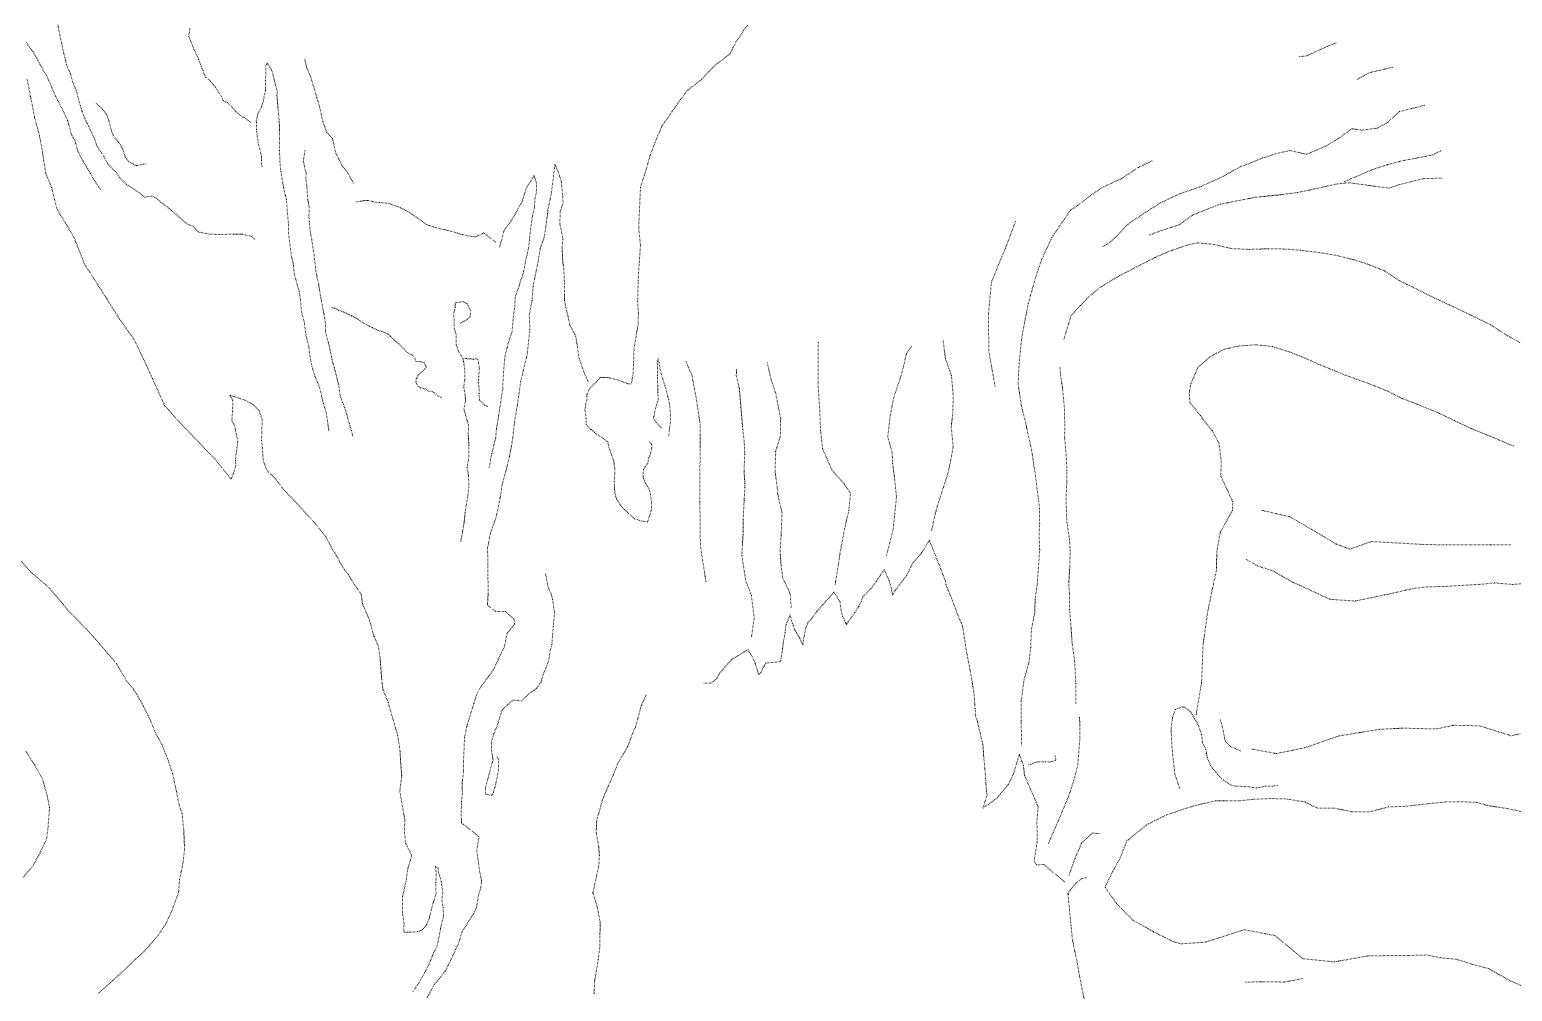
# Model space of a CAD drawing. Extents: x 682410 to 689460, y 7661803 to 7669124.
# Drawn here: x 686009.6 to 686397.4, y 7666914.1 to 7667165.8 of the extents above; entities that cross this region are included whole.
import ezdxf

# ---------------------------------------------------------------- set-up
doc = ezdxf.new("R2010")
doc.units = 0
doc.header["$MEASUREMENT"] = 0
doc.linetypes.add('DOT', pattern=[0.25, 0, -0.25])
doc.layers.add('02 TOE_Line', color=1, linetype='DOT', lineweight=20)

msp = doc.modelspace()

# ---------------------------------------------------------------- linework, layer by layer
at = {"layer": '02 TOE_Line'}
for points in [[(686017, 7667166.99, 4025.74), (686017.3, 7667165.27, 4025.88), (686017.99, 7667162.03, 4026.04), (686018.42, 7667159.91, 4026.18), (686018.85, 7667158.43, 4026.13), (686019.28, 7667156.39, 4026.2), (686020.24, 7667154.33, 4026.24), (686020.88, 7667151.96, 4026.35), (686021.81, 7667149.74, 4026.44), (686022.86, 7667145.82, 4026.05), (686023.36, 7667144.32, 4025.72), (686023.88, 7667142.84, 4025.63), (686025.04, 7667140.4, 4025.48), (686026.62, 7667137.12, 4025.37), (686027.14, 7667135.39, 4025.22), (686029.01, 7667132.58, 4025.26), (686030.06, 7667130.61, 4025.06), (686032.03, 7667128.64, 4025.03), (686033.24, 7667126.92, 4025.02), (686034.95, 7667125.26, 4025.08), (686036.82, 7667124.09, 4024.97), (686039.71, 7667121.98, 4024.32), (686041.5, 7667122.21, 4024.2), (686042.79, 7667121.66, 4024.13), (686043.88, 7667120.67, 4024.05), (686046.73, 7667118.45, 4024.11), (686048.38, 7667117.05, 4024.1), (686050.71, 7667114.97, 4024.04), (686052.37, 7667114.32, 4024.12), (686053.76, 7667112.82, 4024.53), (686056.46, 7667112.29, 4025.02), (686059.3, 7667112.17, 4025.56), (686062.94, 7667112.27, 4025.66), (686065.27, 7667112.25, 4025.1), (686067.62, 7667111.69, 4025.3), (686068.61, 7667110.89, 4025.49)], [(686067.46, 7667141.52, 4010.28), (686064.55, 7667143.5, 4010.48), (686063.33, 7667144.51, 4010.8), (686061.35, 7667146.69, 4011), (686060.21, 7667147.21, 4010.56), (686059.81, 7667148.17, 4010.75), (686058.29, 7667150.53, 4010.78), (686056.88, 7667152.29, 4010.95), (686055.59, 7667153.33, 4010.65), (686054.56, 7667155.92, 4010.99), (686053.77, 7667158.02, 4010.51), (686052.55, 7667160.66, 4010.34), (686051.22, 7667163.98, 4010.34), (686051.51, 7667166.31, 4010.53)], [(686197.33, 7667166.86, 4010.69), (686196.28, 7667165.54, 4010.5), (686195.8, 7667164.67, 4010.56), (686194.36, 7667162.63, 4010.53), (686192.71, 7667159.39, 4010.8), (686189.3, 7667156.8, 4011.15), (686187.12, 7667154.7, 4011.16), (686185.38, 7667152.78, 4010.73), (686181.53, 7667149.81, 4011.7), (686179.8, 7667147.47, 4010.94), (686174.97, 7667140.54, 4010.66), (686173.1, 7667136.17, 4010.81), (686171.85, 7667132.82, 4010.96), (686170.84, 7667129.27, 4010.85), (686169.34, 7667124.51, 4011.09), (686168.87, 7667113.77, 4011.37), (686169.35, 7667109.42, 4011.22), (686168.99, 7667104.45, 4010.87), (686168.73, 7667100.05, 4010.77), (686168.6, 7667094.68, 4010.87), (686168.8, 7667091.57, 4010.87), (686168.72, 7667088.57, 4011.09), (686168.25, 7667085.89, 4010.87), (686167.69, 7667082.52, 4011.2), (686167.53, 7667078.61, 4011.26), (686167.37, 7667075.19, 4011.2), (686166.9, 7667073.07, 4011.48), (686165.99, 7667073.14, 4011.42), (686163.65, 7667074.02, 4011.16), (686161.12, 7667074.71, 4010.88), (686158.84, 7667074.73, 4011.21), (686157.72, 7667073.55, 4011.04), (686156.11, 7667071.97, 4010.98), (686155.28, 7667070.18, 4011.07), (686155.27, 7667068.71, 4011.33), (686155.01, 7667067.73, 4011.36), (686154.83, 7667066.23, 4011.3), (686155.14, 7667064.04, 4012.71), (686155.13, 7667062.57, 4011.56), (686156.42, 7667061.11, 4011.63), (686157.32, 7667060.41, 4011.3), (686158.45, 7667059.56, 4011.01), (686160.76, 7667057.98, 4010.77), (686161.15, 7667056.33, 4010.68), (686162.33, 7667053, 4010.65), (686162.66, 7667050.7, 4010.76), (686162.64, 7667049.71, 4010.76), (686162.5, 7667047.58, 4010.89), (686162.52, 7667046.2, 4011.03), (686162.65, 7667044.51, 4011.09), (686163.08, 7667042.9, 4011.12), (686164.14, 7667041.34, 4011.08), (686165.16, 7667040.22, 4011.06), (686166.43, 7667039.04, 4011.07), (686167.79, 7667037.81, 4011.25), (686169.66, 7667037.2, 4011.71), (686171.2, 7667037.01, 4011.91), (686171.83, 7667038.92, 4011.32), (686172.18, 7667039.96, 4011.24), (686172.23, 7667042.3, 4011.11), (686171.86, 7667044.51, 4011.19), (686171.61, 7667045.53, 4011.17), (686170.59, 7667047.3, 4011.35), (686170.06, 7667048.46, 4011.24), (686170.02, 7667049.55, 4011.22), (686170.14, 7667050.69, 4010.85), (686170.57, 7667051.43, 4010.6), (686171.28, 7667052.33, 4010.54), (686171.48, 7667053.74, 4010.99), (686171.96, 7667054.79, 4010.59), (686172.31, 7667056.41, 4010.73), (686172.23, 7667057.34, 4010.83), (686171.37, 7667058.38, 4011.31)], [(686008.74, 7667162.37, 4025.69), (686010.46, 7667160.02, 4025.88), (686011.79, 7667157.69, 4025.79), (686013.07, 7667155.23, 4025.88), (686014.14, 7667153.5, 4025.78), (686015.41, 7667150.58, 4025.77), (686016.43, 7667148.26, 4025.84), (686017.73, 7667145.75, 4025.67), (686018.27, 7667144.73, 4025.68), (686019.51, 7667142.01, 4025.55), (686020.56, 7667138.27, 4025.42), (686021.49, 7667136.71, 4025.25), (686022.08, 7667134.22, 4025.44), (686023.34, 7667131.74, 4025.26), (686024.5, 7667129.85, 4025.03), (686025.48, 7667128.11, 4025.01), (686026.9, 7667125.71, 4024.85), (686028.13, 7667123.97, 4024.78)], [(686351.26, 7667162.36, 3951.45), (686348.83, 7667161.36, 3951.21), (686343.55, 7667158.91, 3950.98), (686341.55, 7667158.69, 3950.94)], [(686087.85, 7667060.76, 4023.32), (686087.17, 7667065.52, 4022.94), (686086.39, 7667068.02, 4022.86), (686085.34, 7667072.45, 4022.76), (686084.2, 7667075.13, 4022.62), (686083.38, 7667077.75, 4022.48), (686082.74, 7667081.18, 4022.01), (686082.64, 7667082.79, 4021.86), (686081.8, 7667086.11, 4021.41), (686081.46, 7667088.95, 4021.25), (686080.67, 7667092, 4020.73), (686080.4, 7667095.08, 4020.32), (686080.09, 7667097.36, 4019.99), (686079.46, 7667099.33, 4019.77), (686078.81, 7667101.93, 4019.58), (686078.49, 7667104.75, 4019.12), (686078.12, 7667106.1, 4018.9), (686077.32, 7667112.35, 4017.96), (686077.26, 7667115.24, 4017.51), (686076.96, 7667118.36, 4016.96), (686076.74, 7667121.31, 4016.49), (686076.07, 7667124.08, 4016.05), (686075.27, 7667128.75, 4015.34), (686075.05, 7667131.25, 4014.95), (686074.94, 7667134.15, 4014.34), (686074.9, 7667137.22, 4013.69), (686074.98, 7667139.24, 4013.24), (686074.87, 7667141.83, 4012.76), (686074.68, 7667143.79, 4012.31), (686074.53, 7667145.35, 4012.02), (686074.26, 7667148.62, 4011.48), (686074.36, 7667149.72, 4011.27), (686073.76, 7667151.74, 4010.93), (686073.24, 7667154.05, 4010.47), (686072.69, 7667155.62, 4010.43), (686071.71, 7667156.97, 4010.18), (686071.39, 7667156.37, 4010.24), (686071.3, 7667152.44, 4010.11), (686071.24, 7667149.85, 4010.15), (686070.71, 7667147.16, 4010.24), (686070.31, 7667145.7, 4010.22), (686069.34, 7667143.87, 4010.3), (686069.06, 7667142.87, 4010.21), (686068.87, 7667141.87, 4010.35), (686068.9, 7667140.8, 4010.53), (686068.9, 7667139.53, 4010.91), (686069.36, 7667136.15, 4011.93), (686069.68, 7667134.77, 4012.35), (686070.03, 7667133.43, 4012.99), (686070.22, 7667132.63, 4013.32), (686070.19, 7667131.57, 4013.79), (686070.17, 7667130.68, 4014.35), (686070.47, 7667129.86, 4014.75)], [(686094.23, 7667125.61, 4010.32), (686092.61, 7667128.67, 4010.55), (686091.28, 7667130.2, 4010.07), (686089.67, 7667133.48, 4010.13), (686088.78, 7667137.32, 4010.48), (686087.28, 7667138.98, 4010.18), (686086.26, 7667141.76, 4010.23), (686085.6, 7667144.85, 4010.29), (686084.68, 7667148.05, 4010), (686083.99, 7667150.45, 4010.01), (686082.99, 7667153.68, 4010.16), (686082.11, 7667155.65, 4010.3), (686081.51, 7667158.18, 4010.2)], [(686366.02, 7667155.92, 3940.59), (686359.94, 7667154.49, 3940.67), (686356.53, 7667152.64, 3941.11)], [(686109.84, 7666914.13, 4019.37), (686111.45, 7666916.49, 4019.74), (686112.89, 7666919.02, 4020.15), (686114.18, 7666921.52, 4020.45), (686115.23, 7666924.25, 4020.8), (686116.07, 7666925.82, 4020.98), (686116.68, 7666928.48, 4021.21), (686117.2, 7666931.3, 4021.56), (686117.87, 7666933.87, 4021.88), (686117.69, 7666936.2, 4022.19), (686117.39, 7666938.24, 4022.19), (686117.63, 7666940, 4022.22), (686117.24, 7666942.9, 4022.39), (686116.46, 7666945.53, 4022.4), (686116.39, 7666946.37, 4022.25), (686115.72, 7666946.92, 4022.33), (686115.94, 7666944.85, 4022.28), (686115.82, 7666942.57, 4022.25), (686115.88, 7666939.62, 4022.38), (686115.19, 7666937.45, 4022.21), (686114.66, 7666935.66, 4022.34), (686114.13, 7666933.28, 4022.21), (686113.33, 7666931.44, 4022.21), (686112.21, 7666930.2, 4022.19), (686111.03, 7666929.74, 4022.17), (686109.16, 7666929.62, 4022.12), (686107.44, 7666929.61, 4022.13), (686107.5, 7666931.84, 4022.08), (686107.14, 7666934.35, 4022.49), (686107.09, 7666938.93, 4022.37), (686108.05, 7666942.98, 4022.37), (686108.5, 7666946.33, 4022.28), (686109.54, 7666949.65, 4023.96), (686107.91, 7666952.95, 4022.67), (686107.6, 7666956.02, 4022.65), (686107.72, 7666958.99, 4022.63), (686106.4, 7666966.5, 4023.1), (686106.91, 7666970.57, 4023.51), (686106.66, 7666973.36, 4022.8), (686106.44, 7666977.17, 4022.97), (686105.83, 7666981.18, 4023.24), (686104.84, 7666984.55, 4022.91), (686103.33, 7666989.82, 4023.14), (686101.97, 7666993.25, 4023.21), (686101.66, 7666995.78, 4022.99), (686101.25, 7667001.41, 4023.26), (686100.76, 7667004.56, 4022.95), (686099.67, 7667006.96, 4023), (686098.46, 7667011.3, 4023.07), (686096.63, 7667015.58, 4023.16), (686096.3, 7667018.03, 4023.35), (686094.13, 7667021.23, 4023.44), (686092.94, 7667023.13, 4023.42), (686091.29, 7667025.42, 4023.53), (686089.93, 7667028, 4024.27), (686088.67, 7667030.02, 4023.89), (686087.04, 7667033.09, 4023.65), (686084.38, 7667036.45, 4023.7), (686081.78, 7667039.29, 4023.77), (686078.95, 7667042.42, 4023.97), (686075.93, 7667045.53, 4023.9), (686073.86, 7667048.31, 4023.73), (686073.35, 7667048.78, 4023.86), (686071.59, 7667050.55, 4023.95), (686070.71, 7667052.88, 4023.9), (686070.57, 7667054.69, 4023.91), (686070.4, 7667057.17, 4023.76), (686070.24, 7667058.26, 4023.88), (686070.31, 7667060.25, 4023.81), (686070.38, 7667062.35, 4023.73), (686070.36, 7667064.02, 4023.47), (686069.58, 7667066.06, 4023), (686067.99, 7667067.71, 4022.66), (686065.86, 7667068.85, 4022.34), (686061.97, 7667070.11, 4022.19), (686062.75, 7667068.72, 4022.52), (686062.65, 7667065.84, 4021.99), (686062.47, 7667063.43, 4022.21), (686063.18, 7667062.23, 4022.76), (686063.71, 7667059.46, 4022.87), (686064.03, 7667058.77, 4023.29), (686063.94, 7667057.13, 4023.1), (686063.65, 7667055.31, 4023.3), (686063.38, 7667052.95, 4023.76), (686063.55, 7667051.87, 4024.14), (686062.92, 7667049.67, 4024.06), (686062.24, 7667048.17, 4024.73), (686058.09, 7667053.4, 4023.59), (686055.9, 7667055.62, 4023.72), (686047.49, 7667064.47, 4023.24), (686044.89, 7667067.43, 4023.11), (686040.19, 7667077.85, 4022.32), (686037.03, 7667084.52, 4022.84), (686033, 7667090.22, 4024.14), (686029.77, 7667095.36, 4023.22), (686023.89, 7667104.51, 4024.06), (686021.19, 7667111.44, 4024.39), (686016.69, 7667118.9, 4025.24), (686015.33, 7667124.48, 4026.14), (686013.84, 7667128.08, 4026.29), (686013.21, 7667131.93, 4027.03), (686012.75, 7667135.01, 4026.69), (686012.07, 7667138.45, 4026.99), (686010.9, 7667142.73, 4027.03), (686008.89, 7667153.07, 4027.22)], [(686027, 7667146.46, 4026.85), (686028.68, 7667144.97, 4026.49), (686029.88, 7667143.33, 4026.76), (686030.26, 7667142.05, 4026.73), (686031.05, 7667139, 4025.9), (686031.67, 7667137.76, 4025.31), (686032.89, 7667136.28, 4025.16), (686033.7, 7667135.04, 4025.79), (686034.03, 7667134.21, 4026.05), (686034.62, 7667132.42, 4025.97), (686035.53, 7667131.2, 4025.84), (686037.49, 7667130.17, 4025.93), (686039.34, 7667130.57, 4025.77), (686040.09, 7667130.66, 4025.7)], [(686374.37, 7667145.99, 3932.86), (686372.74, 7667145.52, 3932.83), (686367.85, 7667144.36, 3932.85), (686364.54, 7667141.33, 3932.53), (686361.99, 7667140.01, 3932.6), (686358.03, 7667139.47, 3932.26), (686355.35, 7667139.86, 3932.27), (686352.01, 7667137.36, 3932.02), (686349.03, 7667135.56, 3931.94), (686345.92, 7667134.12, 3931.95), (686343.45, 7667133.16, 3932.2), (686339.3, 7667134.14, 3932.28), (686335.84, 7667133.4, 3932.21), (686332.14, 7667132.2, 3932.68), (686328.6, 7667130.81, 3933.04), (686326.06, 7667129.82, 3933.34), (686321.17, 7667127.1, 3933.47), (686315.55, 7667124.57, 3933.93), (686310.5, 7667122.89, 3933.87), (686305.46, 7667120.52, 3933.67), (686301.29, 7667117.9, 3933.17), (686296.69, 7667114.79, 3932.89), (686294.35, 7667112.21, 3932.8), (686291.88, 7667109.93, 3932.86), (686290.21, 7667109.01, 3932.78)], [(686081.61, 7667134.12, 4014.31), (686081.15, 7667131.33, 4014.65), (686081.93, 7667128.26, 4015.41), (686081.83, 7667126.72, 4015.68), (686082.08, 7667124.95, 4016.02), (686082.17, 7667123.53, 4016.3), (686082.37, 7667121.2, 4016.76), (686082.71, 7667119.25, 4017.01), (686082.63, 7667117.06, 4017.25), (686082.71, 7667115.49, 4017.47), (686082.86, 7667113.69, 4017.87), (686083.09, 7667112.31, 4017.98), (686083.37, 7667110.83, 4018.29), (686084.07, 7667106.01, 4019.28), (686084.51, 7667102.18, 4019.76), (686085.21, 7667098.96, 4020.38), (686085.73, 7667095.64, 4020.85), (686086.34, 7667092.59, 4021.17), (686086.97, 7667088.78, 4021.46), (686086.95, 7667086.75, 4021.47), (686087.73, 7667083.87, 4021.96), (686088.23, 7667081.73, 4022.24), (686088.64, 7667079.48, 4022.49), (686089.26, 7667077.31, 4022.53), (686090.43, 7667072.83, 4022.86), (686090.78, 7667069.97, 4022.83), (686092.02, 7667066.81, 4023.05), (686092.71, 7667064.42, 4023.32), (686093.21, 7667062.66, 4023.41), (686093.75, 7667060.91, 4023.5), (686094.12, 7667059.26, 4023.56)], [(686378.69, 7667134.12, 3921.15), (686378.54, 7667134, 3921.16), (686376.38, 7667132.97, 3921.14), (686368.91, 7667131.53, 3921.19), (686364.67, 7667130.43, 3921.22), (686360.88, 7667129.21, 3921.24), (686353.17, 7667125.89, 3921.3)], [(686155.69, 7667073.61, 4010.97), (686154.75, 7667075.67, 4010.87), (686153.91, 7667077.99, 4010.89), (686153.22, 7667080.09, 4011.07), (686152.78, 7667083.26, 4011.02), (686152.41, 7667085.6, 4010.75), (686150.83, 7667088.52, 4010.74), (686150.38, 7667090.95, 4010.65), (686149.81, 7667093.07, 4010.6), (686149.49, 7667095.03, 4010.57), (686149.46, 7667099.46, 4010.5), (686149.29, 7667103.24, 4010.51), (686149.03, 7667104.88, 4010.54), (686148.84, 7667108.65, 4010.55), (686149.07, 7667110.98, 4010.51), (686148.25, 7667115.03, 4010.79), (686148.38, 7667118.38, 4010.92), (686149.11, 7667120.34, 4010.58), (686149, 7667122.21, 4010.5), (686148.65, 7667125.96, 4010.48), (686147.82, 7667128.58, 4010.4), (686146.99, 7667130.46, 4010.36), (686146.03, 7667123.1, 4010.96), (686145.13, 7667118.41, 4011.75), (686144.56, 7667113.99, 4012.32), (686144.14, 7667111.4, 4012.89), (686143.14, 7667108.56, 4013.42), (686142.64, 7667105.55, 4013.74), (686141.83, 7667101.4, 4014.48), (686141.24, 7667098.55, 4015.09), (686141, 7667094.95, 4015.74), (686140.26, 7667091.24, 4016.44), (686140.42, 7667087.21, 4017.18), (686140.07, 7667084.09, 4017.52), (686139.69, 7667080.72, 4017.93), (686138.01, 7667073.72, 4018.87), (686137.2, 7667067.83, 4019.76), (686136.36, 7667062.91, 4020.6), (686135.92, 7667058.82, 4021.42), (686135.3, 7667055.16, 4021.73), (686134.46, 7667051.47, 4022), (686133.18, 7667046.87, 4022.42), (686132.69, 7667043.41, 4022.85), (686131.54, 7667038.03, 4023.31), (686130.11, 7667034.04, 4023.61), (686129.35, 7667030.03, 4023.72), (686129.43, 7667025.76, 4023.86), (686129.46, 7667022.17, 4023.73), (686129.49, 7667018.12, 4023.57), (686129.34, 7667015.24, 4023.44), (686131.44, 7667013.53, 4023.4), (686134.04, 7667013.49, 4023.54), (686136.3, 7667011.56, 4023.66), (686136.4, 7667010.19, 4023.83), (686134.45, 7667007.75, 4023.76), (686133.74, 7667004.25, 4023.64), (686132.09, 7667000.9, 4023.59), (686130.89, 7666998.28, 4023.54), (686129.54, 7666996.45, 4023.48), (686127.71, 7666994.03, 4023.51), (686126.67, 7666992.24, 4023.46), (686125.77, 7666989.46, 4023.55), (686124.93, 7666986.74, 4023.24), (686124, 7666983.84, 4023.33), (686123.33, 7666980.56, 4023.28), (686123.17, 7666976.76, 4023.43), (686123.05, 7666974.41, 4023.38), (686123.09, 7666971.79, 4023.48), (686122.72, 7666968.93, 4023.33), (686122.76, 7666966.02, 4023.34), (686122.53, 7666963.77, 4023.35), (686122.46, 7666961.18, 4023.04), (686122.54, 7666958.19, 4022.73), (686125.56, 7666955.84, 4023), (686127.14, 7666954.56, 4022.94), (686126.51, 7666951.1, 4022.85), (686126.93, 7666948.06, 4022.67), (686127.31, 7666945.35, 4022.55), (686127.77, 7666943.06, 4022.6), (686127.56, 7666941.24, 4022.67), (686126.91, 7666938.94, 4022.63), (686126.5, 7666936.22, 4022.62), (686125.62, 7666934.25, 4022.58), (686125.1, 7666933.58, 4022.56), (686122.54, 7666929.46, 4022), (686121.96, 7666927.16, 4021.7), (686121, 7666925.07, 4021.48), (686118.36, 7666919.5, 4020.79), (686115.4, 7666915.91, 4020.16), (686113.52, 7666912.45, 4019.63)], [(686268.98, 7666978.52, 3940.77), (686268.93, 7666984.27, 3940.84), (686268.89, 7666990.02, 3940.91), (686269.69, 7666995.86, 3940.8), (686270.94, 7667000.2, 3940.79), (686271.39, 7667004.12, 3940.91), (686271.6, 7667009, 3941.27), (686272.43, 7667013.04, 3941.2), (686272.58, 7667016.76, 3941.24), (686273.08, 7667020.51, 3941.29), (686273.3, 7667023.64, 3941.24), (686273.52, 7667026.4, 3941.21), (686273.75, 7667029.71, 3941.17), (686273.59, 7667033.57, 3940.35), (686273.74, 7667036.55, 3940.34), (686273.73, 7667040.46, 3940.33), (686273.37, 7667043.21, 3940.33), (686273.01, 7667045.97, 3940.32), (686272.56, 7667049.79, 3940.31), (686272.13, 7667052.19, 3940.31), (686271.8, 7667054.86, 3940.3), (686271.39, 7667056.9, 3940.3), (686270.9, 7667058.97, 3940.66), (686270.27, 7667061.98, 3940.62), (686268.91, 7667067.67, 3940.6), (686268.11, 7667073.09, 3940.67), (686268.36, 7667078.44, 3940.58), (686268.98, 7667084.63, 3940.45), (686269.92, 7667089.82, 3940.65), (686270.77, 7667094.14, 3940.44), (686272.74, 7667101.14, 3940.27), (686274.23, 7667105.59, 3940.65), (686276.98, 7667111.46, 3940.59), (686281.8, 7667118.53, 3941.28), (686283.73, 7667119.77, 3941.39), (686286.18, 7667121.73, 3941.23), (686289.91, 7667124.37, 3941.27), (686295.02, 7667126.73, 3941.49), (686299.57, 7667129.73, 3941.37), (686303.25, 7667131.5, 3941.33)], [(686129.78, 7667051.23, 4022.03), (686130.44, 7667054.84, 4021.65), (686131.49, 7667059.08, 4021.03), (686131.68, 7667061.37, 4020.65), (686132.14, 7667064.07, 4020.27), (686132.66, 7667067.45, 4019.79), (686133.33, 7667071.76, 4019.13), (686133.4, 7667074.2, 4018.75), (686133.63, 7667077.34, 4018.33), (686133.89, 7667080.17, 4017.97), (686134.69, 7667083.54, 4017.52), (686135.75, 7667086.76, 4016.94), (686136.07, 7667090.39, 4016.54), (686136.47, 7667093.26, 4016.11), (686136.57, 7667095.76, 4015.73), (686137.56, 7667098.62, 4015.14), (686138.78, 7667102.42, 4014.48), (686139.33, 7667105.43, 4013.9), (686140.05, 7667108.44, 4013.44), (686140.35, 7667111.32, 4012.86), (686140.67, 7667114.1, 4012.62), (686141.05, 7667116.83, 4012.08), (686141.61, 7667119.38, 4011.74), (686141.75, 7667121.51, 4011.39), (686142.17, 7667123.62, 4011.14), (686142.11, 7667125.69, 4010.79), (686141.52, 7667127.6, 4010.38), (686139.48, 7667124.27, 4010.58), (686138.46, 7667121.01, 4010.92), (686136.42, 7667117.2, 4010.53), (686135.3, 7667115.4, 4010.57), (686133.71, 7667113.34, 4010.96), (686132.48, 7667108.8, 4010.58)], [(686379.01, 7667126.91, 3916.5), (686374.18, 7667126.8, 3917.51), (686367.75, 7667125.22, 3919.41), (686365.17, 7667124.31, 3920.32), (686360.66, 7667124.89, 3920.72), (686354.52, 7667125.73, 3921.22), (686351.18, 7667125.33, 3922), (686345.73, 7667124.09, 3923.61), (686341.09, 7667123.14, 3924.83), (686337.12, 7667122.61, 3925.57), (686330.13, 7667121.9, 3926.33), (686320.91, 7667120.1, 3927.97), (686313.69, 7667117.23, 3930.48), (686310.27, 7667114.72, 3932.08), (686305.51, 7667113.18, 3932.39), (686302.18, 7667111.93, 3932.38)], [(686131.42, 7667110.18, 4010.4), (686128.35, 7667112.59, 4011.12), (686126.31, 7667111.55, 4010.51), (686124.21, 7667111.82, 4010.44), (686122.72, 7667112.17, 4010.5), (686120.02, 7667112.94, 4010.67), (686118.48, 7667113.35, 4010.91), (686115.62, 7667114, 4011.07), (686113.48, 7667114.73, 4010.96), (686110.94, 7667116.53, 4010.89), (686108.83, 7667118, 4010.62), (686106.59, 7667119.19, 4010.75), (686103.36, 7667120.35, 4010.57), (686101.09, 7667120.53, 4010.57), (686099.65, 7667120.71, 4010.58), (686098, 7667121.11, 4010.67), (686096.1, 7667120.91, 4010.69), (686094.7, 7667120.66, 4011.42)], [(686262.1, 7667072.41, 3946.9), (686260.42, 7667081.7, 3947.57), (686260.37, 7667091.76, 3948.45), (686261.13, 7667099.73, 3949.26), (686264.78, 7667108.58, 3949.43), (686267.51, 7667115.74, 3949.94)], [(686280.09, 7667084.83, 3931.48), (686280.4, 7667085.83, 3931.43), (686281.95, 7667090.89, 3931.18), (686284.41, 7667093.61, 3931.29), (686286.82, 7667096.1, 3931.18), (686289.51, 7667098.3, 3930.9), (686292.51, 7667100.16, 3930.92), (686295.22, 7667101.69, 3930.79), (686298.26, 7667103.27, 3930.52), (686300.94, 7667104.66, 3930.32), (686303.97, 7667106.18, 3930.18), (686307.11, 7667107.57, 3930.07), (686310.45, 7667108.74, 3929.92), (686312.33, 7667109.39, 3929.84), (686313.25, 7667109.64, 3929.76), (686315.26, 7667109.98, 3929.87), (686319.45, 7667109.54, 3929.54), (686323.91, 7667108.48, 3929.25), (686328.64, 7667108.27, 3929.11), (686333.56, 7667108.44, 3928.85), (686338.04, 7667108.37, 3928.52), (686342.07, 7667108.03, 3928.29), (686346.95, 7667107.45, 3928.02), (686351.76, 7667106.63, 3927.65), (686355.94, 7667105.56, 3927.28), (686359.97, 7667104.25, 3926.83), (686363.91, 7667102.66, 3926.38), (686367.74, 7667100.12, 3925.82), (686371.89, 7667098.12, 3925.2), (686376.04, 7667096.02, 3924.77), (686381.05, 7667093.66, 3924.08), (686386.57, 7667091.06, 3923.46), (686391.67, 7667088.54, 3922.85), (686396.2, 7667085.65, 3922.17), (686399.56, 7667083.8, 3921.75)], [(686122.32, 7667031.81, 4023.68), (686122.64, 7667033.38, 4023.43), (686122.93, 7667035.04, 4023.41), (686123.23, 7667036.95, 4023.58), (686123.5, 7667039.55, 4023.32), (686123.8, 7667041.51, 4023.29), (686124.19, 7667043.77, 4023.19), (686124.46, 7667046.31, 4023.03), (686124.37, 7667049.07, 4022.9), (686124.01, 7667051.29, 4022.51), (686124.39, 7667053.3, 4022.15), (686124.49, 7667057, 4021.77), (686124.3, 7667059.67, 4021.6), (686124.36, 7667062.45, 4021.19), (686123.17, 7667066.39, 4020.35), (686123.57, 7667068.51, 4020.99), (686123.51, 7667069.99, 4020.75), (686123.13, 7667072.25, 4020.39), (686123.37, 7667074.19, 4019.83), (686123.44, 7667076.4, 4019.69), (686123.14, 7667078.55, 4019.59), (686122.92, 7667079.75, 4019.97), (686121.94, 7667081.19, 4020.78), (686121.12, 7667083.37, 4021.13), (686121.15, 7667085.9, 4021.62), (686120.65, 7667087.6, 4021.51), (686120.62, 7667089.2, 4021.15), (686120.51, 7667091.65, 4020.88), (686120.89, 7667093.11, 4020.24), (686120.89, 7667094.27, 4020.17), (686122.95, 7667094.62, 4020.05), (686123.94, 7667094.08, 4019.92), (686124.95, 7667092.26, 4020.05), (686124.81, 7667090.67, 4019.89), (686124.14, 7667090.02, 4020.09), (686122.89, 7667089.29, 4020.35), (686121.97, 7667088.91, 4020.56)], [(686088.58, 7667093.02, 4024.13), (686089.45, 7667092.86, 4024.17), (686090.48, 7667092.32, 4024.17), (686091.65, 7667091.9, 4024.2), (686092.39, 7667091.55, 4024.17), (686093.04, 7667091.23, 4024.16), (686093.87, 7667090.89, 4024.11), (686094.96, 7667090.28, 4024.2), (686096.15, 7667089.51, 4024.1), (686096.95, 7667088.97, 4024.04), (686098.56, 7667088.13, 4024.04), (686099.27, 7667087.76, 4024.04), (686100.51, 7667087.15, 4024.01), (686102.02, 7667086.69, 4024.05), (686103.4, 7667086.1, 4024.07), (686103.97, 7667085.57, 4024.03), (686105.01, 7667084.51, 4023.98), (686106.14, 7667083.53, 4023.97), (686107.2, 7667082.51, 4023.93), (686108.36, 7667081.31, 4024.02), (686109.65, 7667080.63, 4023.99), (686110.39, 7667079.83, 4023.95), (686110.39, 7667079.01, 4023.89), (686111.96, 7667078.85, 4023.78), (686112.85, 7667078.6, 4023.92), (686113.3, 7667077.42, 4024.06), (686112.43, 7667076.43, 4024.15), (686111.38, 7667075.54, 4024.13), (686110.71, 7667074.49, 4024.18), (686110.61, 7667073.53, 4023.98), (686111.18, 7667072.44, 4024.09), (686111.8, 7667072.03, 4024.07), (686112.97, 7667071.78, 4024.06), (686113.82, 7667071.21, 4023.93), (686114.89, 7667071.07, 4024.05), (686115.81, 7667070.51, 4024.17), (686116.31, 7667069.98, 4024.38), (686117.48, 7667069.33, 4024.14)], [(686220.25, 7667020.64, 3970.54), (686221.14, 7667025.97, 3970.55), (686221.51, 7667028.68, 3970.56), (686222.76, 7667035.34, 3970.58), (686223.84, 7667039.97, 3970.59), (686224.27, 7667044.47, 3970.79), (686222.67, 7667046.85, 3970.97), (686219.39, 7667050.59, 3970.99), (686216.94, 7667056.17, 3971.3), (686216.44, 7667060.86, 3970.99), (686216.24, 7667065.78, 3970.8), (686215.77, 7667073.32, 3971.1), (686215.81, 7667079.27, 3970.98), (686215.83, 7667083.89, 3971.31), (686215.95, 7667084.02, 3971.3)], [(686233.64, 7667028.18, 3960.76), (686235.41, 7667034.89, 3960.62), (686235.85, 7667039.19, 3960.68), (686236.29, 7667043.5, 3960.74), (686235.83, 7667048.03, 3960.76), (686235.28, 7667052.36, 3961.31), (686235.17, 7667055.07, 3962.26), (686234.02, 7667059.25, 3963.05), (686234.6, 7667064.37, 3962.29), (686235.56, 7667069.47, 3961.18), (686237.42, 7667074.96, 3960.69), (686238.96, 7667081.15, 3960.5), (686240.33, 7667082.98, 3960.31)], [(686245.45, 7667034.69, 3950.49), (686246.64, 7667039.96, 3950.58), (686248.21, 7667044.93, 3950.69), (686249.78, 7667049.89, 3950.81), (686250.25, 7667051.93, 3951.02), (686250.79, 7667054.7, 3951.05), (686251.11, 7667056.72, 3951.1), (686250.6, 7667061.98, 3951.29), (686251.07, 7667065.65, 3951.37), (686251.08, 7667070.59, 3951.62), (686250.68, 7667075.26, 3953.03), (686249.09, 7667079.68, 3954.3), (686248.49, 7667084.63, 3954.34)], [(686397.65, 7667056.81, 3920.64), (686391.38, 7667059.47, 3921.4), (686386.71, 7667061.34, 3921.9), (686382.13, 7667063.51, 3922.54), (686377.91, 7667065.56, 3923.07), (686372.58, 7667067.71, 3923.72), (686368.45, 7667069.3, 3924.24), (686364.61, 7667071.27, 3924.74), (686359.77, 7667073.18, 3925.36), (686353.93, 7667075.28, 3926.07), (686351.19, 7667076.39, 3926.26), (686347.08, 7667078.03, 3926.65), (686343.2, 7667079.81, 3927), (686339.04, 7667081.45, 3927.4), (686334.61, 7667082.86, 3927.77), (686330.29, 7667083.33, 3928.21), (686325.83, 7667082.99, 3928.8), (686322.02, 7667082.17, 3929.32), (686318.13, 7667080.08, 3929.86), (686315.14, 7667077.46, 3930.38), (686313.28, 7667073.12, 3930.88), (686312.85, 7667070.77, 3932.01), (686313.06, 7667068.15, 3932.46), (686315.79, 7667064.83, 3933.14), (686316.51, 7667063.68, 3933.58), (686318.85, 7667060.85, 3933.83), (686320.58, 7667057.73, 3933.95), (686321.21, 7667053.2, 3934.3), (686321.13, 7667048.92, 3934.25), (686322.83, 7667045.28, 3934.4), (686324.24, 7667042.21, 3934.98), (686324.13, 7667039.94, 3935.06), (686320.98, 7667034.25, 3935.27), (686320.06, 7667029.29, 3935.33), (686319.98, 7667024.34, 3935.82), (686319.39, 7667021.65, 3935.76), (686317.75, 7667013.88, 3936.56), (686316.48, 7667004.93, 3936.71), (686316.08, 7666994.92, 3937.66), (686314.65, 7666986.51, 3938.49)], [(686123.44, 7667079.72, 4019.67), (686125.78, 7667079.56, 4019.72), (686126.42, 7667079.65, 4019.73), (686126.83, 7667079.46, 4019.81), (686127.21, 7667077.2, 4020.01), (686127.04, 7667074.99, 4020.25), (686126.92, 7667073.47, 4020.47), (686127.16, 7667072.08, 4020.62), (686127.14, 7667070.47, 4020.83), (686127.23, 7667068.85, 4021.01), (686128.65, 7667067.49, 4020.88), (686129.29, 7667067.23, 4020.81), (686129.44, 7667067.11, 4020.77)], [(686174.73, 7667061.57, 4010.79), (686173.49, 7667062.91, 4010.85), (686172.73, 7667064.16, 4010.92), (686173.46, 7667067.48, 4011), (686173.99, 7667068.9, 4011.09), (686173.87, 7667070.87, 4010.91), (686173.84, 7667072.99, 4010.96), (686173.8, 7667075.29, 4010.99), (686173.74, 7667078.99, 4011.2), (686173.99, 7667079.72, 4011.13), (686174.7, 7667075.88, 4010.72), (686176.07, 7667071.53, 4010.4), (686176.73, 7667068.99, 4010.31), (686177.14, 7667066.21, 4010.36), (686177.19, 7667063.1, 4010.37), (686176.85, 7667060.95, 4010.39), (686176.77, 7667059.25, 4010.37)], [(686186.48, 7667021.26, 4000.34), (686185.02, 7667030.62, 4000.64), (686184.88, 7667041.92, 4000.59), (686184.91, 7667052.8, 4000.56), (686184.96, 7667062.51, 4000.63), (686183.9, 7667069.45, 4001.45), (686182.79, 7667075.32, 4001.7), (686181.22, 7667078.99, 4002.38)], [(686208.79, 7667014.45, 3980.34), (686208.48, 7667018.23, 3980.21), (686206.54, 7667022.36, 3981.17), (686206.11, 7667025.61, 3981.25), (686205.86, 7667029.17, 3981.33), (686206.16, 7667034.13, 3981.31), (686206.37, 7667039.32, 3981.44), (686205.2, 7667044.34, 3981.4), (686205.12, 7667045.86, 3981.57), (686204.56, 7667050.05, 3981.79), (686204.68, 7667055.39, 3982.22), (686205.91, 7667059.34, 3981.81), (686206.01, 7667063.94, 3981.64), (686204.74, 7667070.45, 3981.46), (686203.55, 7667074.17, 3981.66), (686202.42, 7667078.8, 3982)], [(686194.49, 7667076.81, 3990.57), (686194.38, 7667075.34, 3990.64), (686195.2, 7667071.84, 3990.68), (686196.03, 7667061.91, 3989.84), (686196.11, 7667061.15, 3989.82), (686196.47, 7667057.92, 3990.02), (686196.61, 7667054.64, 3990.12), (686196.42, 7667050.21, 3990.19), (686196.68, 7667046.72, 3990.18), (686196.48, 7667042.97, 3990.26), (686196.22, 7667038.36, 3990.28), (686196.16, 7667033.64, 3990.24), (686195.84, 7667028.16, 3990.23), (686196.9, 7667021.52, 3990.23), (686198.35, 7667017.73, 3990.08), (686199.09, 7667011.8, 3989.87), (686198.36, 7667006.88, 3989.71)], [(686283.2, 7666989.36, 3938.55), (686283.19, 7666994.8, 3938.02), (686282.9, 7667000.36, 3937.52), (686282.2, 7667005.54, 3937.04), (686281.93, 7667009.67, 3936.59), (686281.56, 7667014.03, 3936.44), (686281.52, 7667018.17, 3936.13), (686281.35, 7667020.98, 3936.07), (686281.61, 7667025.2, 3935.62), (686281.72, 7667029.51, 3935.45), (686281.53, 7667032.48, 3935.15), (686280.88, 7667036.79, 3934.89), (686280.73, 7667039.57, 3934.79), (686280.67, 7667043.78, 3934.64), (686280.84, 7667047.48, 3934.31), (686280.87, 7667050.39, 3933.96), (686280.68, 7667054.63, 3933.74), (686280.27, 7667058.96, 3933.34), (686280.29, 7667062.89, 3932.92), (686280.22, 7667066.74, 3932.54), (686279.74, 7667071.75, 3932.2), (686279.17, 7667075.65, 3931.72), (686279.06, 7667077.5, 3931.71)], [(686331.88, 7667040, 3932.47), (686339.28, 7667038.25, 3932.1), (686344.91, 7667035, 3932.49), (686351.38, 7667031.14, 3933.27), (686354.86, 7667029.83, 3933.08), (686360.45, 7667031.84, 3932.75), (686367.41, 7667031.46, 3932.59), (686373.73, 7667031.09, 3932.62), (686380.12, 7667030.96, 3932.4), (686386.69, 7667030.95, 3932.55), (686391.96, 7667030.99, 3932.72), (686397.26, 7667030.98, 3932.53)], [(686280.25, 7666942.79, 3942.35), (686274.81, 7666947.34, 3942.12), (686272.88, 7666947.25, 3942.84), (686272.29, 7666948.13, 3942.86), (686273.1, 7666953.44, 3942.03), (686273.02, 7666958.99, 3941.18), (686273.36, 7666962.39, 3940.91), (686269.77, 7666970.66, 3941.53), (686269.49, 7666973.25, 3940.76), (686268.44, 7666976.17, 3940.91), (686266.87, 7666970.94, 3943.06), (686265.6, 7666968.39, 3944.44), (686262.6, 7666964.73, 3947.2), (686258.91, 7666962.1, 3950.17), (686259.98, 7666965.55, 3950.04), (686259.98, 7666965.56, 3950.04), (686259.86, 7666966.45, 3950.01), (686259.85, 7666966.53, 3950), (686259.75, 7666967.13, 3949.99), (686259.73, 7666967.87, 3949.97), (686259.67, 7666968.75, 3949.95), (686259.63, 7666969.4, 3949.94), (686259.42, 7666972.4, 3949.9), (686259.11, 7666975.46, 3949.92), (686258.9, 7666978.61, 3949.87), (686258.86, 7666978.77, 3949.87), (686258.69, 7666979.5, 3949.85), (686258.47, 7666980.49, 3949.82), (686258.13, 7666981.99, 3949.79), (686257.39, 7666984.95, 3949.77), (686257.24, 7666985.5, 3949.78), (686257.22, 7666985.57, 3949.78), (686256.97, 7666986.19, 3949.78), (686256.91, 7666986.55, 3949.78), (686256.94, 7666987.26, 3949.79), (686256.86, 7666988.18, 3949.8), (686256.77, 7666989.15, 3949.81), (686256.77, 7666989.38, 3949.8), (686256.54, 7666992.26, 3949.81), (686256.39, 7666993.26, 3949.81), (686256.31, 7666993.82, 3949.81), (686256.28, 7666993.96, 3949.81), (686255.56, 7666998.18, 3949.89), (686255.56, 7666998.19, 3949.89), (686255.52, 7666998.38, 3949.9), (686254.74, 7667002.19, 3950.06), (686254.69, 7667002.48, 3950.06), (686254.02, 7667006.75, 3950.1), (686253.98, 7667007.05, 3950.1), (686253.59, 7667009.65, 3950.1), (686253.24, 7667010.54, 3950.11), (686253.18, 7667010.66, 3950.11), (686252.86, 7667011.4, 3950.13), (686252.18, 7667013.01, 3950.17), (686251.43, 7667015, 3950.15), (686251.27, 7667015.45, 3950.14), (686251.16, 7667015.74, 3950.14), (686249.83, 7667019.14, 3950.15), (686249.72, 7667019.41, 3950.15), (686249.39, 7667020.06, 3950.17), (686249.23, 7667020.6, 3950.18), (686249.08, 7667021.54, 3950.2), (686244.9, 7667032.24, 3950.47), (686242.83, 7667028.8, 3952.87), (686240.57, 7667026.29, 3954.91), (686238.98, 7667023, 3956.76), (686235.89, 7667018.95, 3959.94), (686235.25, 7667017.77, 3960.51), (686235.11, 7667018.8, 3960.51), (686234.91, 7667019.84, 3960.56), (686234.31, 7667021.75, 3960.64), (686233.09, 7667024.48, 3960.78), (686230.94, 7667021.34, 3963.01), (686229.55, 7667019.43, 3964.32), (686227.4, 7667017.28, 3966.21), (686227.33, 7667017.02, 3966.29), (686227.16, 7667016.27, 3966.48), (686226.42, 7667014.87, 3967.15), (686225.4, 7667013.24, 3968.16), (686224.94, 7667012.63, 3968.65), (686223.65, 7667010.86, 3970.05), (686223.28, 7667010.3, 3970.45), (686223.2, 7667010.09, 3970.56), (686223.1, 7667010.36, 3970.56), (686223.06, 7667010.45, 3970.56), (686222.99, 7667010.64, 3970.56), (686222.97, 7667010.67, 3970.56), (686222.2, 7667012.33, 3970.55), (686221.83, 7667013.72, 3970.56), (686221.51, 7667016.1, 3970.56), (686221.51, 7667016.13, 3970.56), (686219.91, 7667018.57, 3970.54), (686216.99, 7667015.24, 3973.89), (686215.48, 7667013.54, 3975.15), (686214.15, 7667011.79, 3976.27), (686213.1, 7667010.61, 3977.22), (686212.86, 7667009.93, 3977.51), (686212.76, 7667009.65, 3977.63), (686212.54, 7667009.1, 3977.95), (686212.15, 7667007.09, 3978.83), (686211.76, 7667004.84, 3979.69), (686211.64, 7667005.1, 3979.7), (686211.06, 7667006.43, 3979.75), (686210.93, 7667006.69, 3979.77), (686210.16, 7667007.97, 3979.88), (686209.67, 7667008.77, 3979.95), (686209.25, 7667009.98, 3980.03), (686209.02, 7667010.5, 3980.09), (686208.47, 7667012.62, 3980.28), (686207.46, 7667010.11, 3981.25), (686207.38, 7667009.94, 3981.33), (686207.15, 7667008.05, 3981.84), (686206.71, 7667005.53, 3982.91), (686206.68, 7667005.29, 3983.01), (686206.47, 7667003.51, 3983.62), (686206.08, 7667001.17, 3984.5), (686205.97, 7667000.52, 3984.75), (686205.73, 7667000.37, 3984.95), (686202.19, 7667000.08, 3987.42), (686202.06, 7667000.05, 3987.52), (686201.65, 7666999.24, 3988.01), (686200.77, 7666997.49, 3989.07), (686200.31, 7666997.01, 3989.5), (686200.19, 7666997.33, 3989.5), (686200.08, 7666997.63, 3989.49), (686199.38, 7666999.82, 3989.39), (686199.31, 7667000.04, 3989.38), (686198.76, 7667001.33, 3989.42), (686198.1, 7667002.48, 3989.56), (686197.46, 7667003.62, 3989.63), (686196.48, 7667002.96, 3990.48), (686194.77, 7667001.91, 3991.94), (686193.85, 7667001.38, 3992.71), (686193.33, 7667001.06, 3993.16), (686193.13, 7667000.85, 3993.35), (686190.66, 7666998.07, 3995.76), (686190.05, 7666997.38, 3996.35), (686189.24, 7666995.95, 3997.28), (686187.76, 7666994.82, 3998.58), (686185.86, 7666994.78, 3999.87)], [(686006.93, 7667027.19, 4056.21), (686009.98, 7667023.76, 4055.86), (686013.81, 7667020.51, 4055.65), (686014.97, 7667019.41, 4055.36), (686018.47, 7667015.32, 4055.19), (686019.62, 7667013.85, 4055.04), (686022.37, 7667011.09, 4054.92), (686024.99, 7667008.29, 4054.86), (686026.38, 7667006.81, 4054.61), (686029.54, 7667003.17, 4054.38), (686032.34, 7666999.84, 4054.11), (686034.81, 7666995.6, 4054.11), (686036.91, 7666992.98, 4053.86), (686038.88, 7666989.66, 4053.74), (686041.16, 7666985.12, 4053.68), (686042.47, 7666981.87, 4053.5), (686044.15, 7666978.75, 4053.48), (686045.94, 7666974.24, 4053.39), (686046.96, 7666971.2, 4053.09), (686047.7, 7666967.86, 4052.89), (686048.72, 7666962.78, 4052.87), (686049.45, 7666960.66, 4052.46), (686049.91, 7666956.2, 4052.41), (686050.11, 7666951.32, 4052.37), (686049.69, 7666947.61, 4052.22), (686048.8, 7666943.39, 4052.05), (686048.54, 7666939.99, 4051.78), (686046.72, 7666935.09, 4051.74), (686045.16, 7666931.75, 4051.6), (686043.17, 7666928.8, 4051.32), (686039.68, 7666924.72, 4051.05), (686037.2, 7666922.52, 4050.87), (686034.52, 7666919.92, 4050.43), (686031.32, 7666916.96, 4050.14), (686027.56, 7666913.64, 4049.78)], [(686401.68, 7667020.92, 3934.53), (686397.33, 7667020.61, 3935.08), (686392.69, 7667021.03, 3935.67), (686389.57, 7667020.69, 3935.99), (686385.74, 7667020.45, 3936.68), (686379.1, 7667020.06, 3937.54), (686375.28, 7667020, 3937.85), (686371.17, 7667019.49, 3938.19), (686363.93, 7667017.86, 3938.75), (686356.26, 7667016.28, 3939.48), (686349.73, 7667016.71, 3939.98), (686342.11, 7667020.22, 3940.57), (686339.99, 7667021.14, 3940.68), (686334.79, 7667024.11, 3940.73), (686330.6, 7667025.52, 3940.59), (686327.6, 7667027.3, 3940.79)], [(686144.5, 7667023.35, 4025.56), (686145.17, 7667020, 4025.25), (686145.94, 7667018.19, 4025.05), (686146.34, 7667016.68, 4024.4), (686146.88, 7667013.25, 4024.28), (686146.53, 7667009.63, 4024.32), (686146.36, 7667007.4, 4024.04), (686146.18, 7667004.93, 4023.98), (686145.72, 7667003.33, 4023.97), (686145.31, 7667000.59, 4023.83), (686144.64, 7666998.84, 4023.62), (686143.88, 7666997.05, 4023.48), (686143.32, 7666994.94, 4023.51), (686142.18, 7666993.45, 4023.29), (686141.11, 7666992.69, 4023.28), (686140, 7666991.89, 4023.58), (686138.26, 7666990.15, 4024.3), (686136.04, 7666990.37, 4024.09), (686134.57, 7666989.14, 4023.81), (686133.07, 7666987.61, 4023.55), (686132.09, 7666984.27, 4024.1), (686130.96, 7666981.38, 4024.43), (686130.32, 7666979.33, 4024.33), (686130.43, 7666976.85, 4023.66), (686130.78, 7666974.75, 4023.28), (686129.93, 7666971.56, 4024.06), (686128.76, 7666967.28, 4024.92), (686128.89, 7666965.66, 4024.41), (686130.36, 7666965.48, 4023.48), (686130.76, 7666965.75, 4023.59), (686131.47, 7666968.4, 4024.02), (686132.24, 7666972.17, 4023.94), (686132.26, 7666974.91, 4023.3), (686131.8, 7666975.52, 4023.35)], [(686157.2, 7666913.54, 4006.06), (686157.35, 7666916.86, 4006.98), (686158.31, 7666922.47, 4006.69), (686158.75, 7666926.08, 4007.44), (686158.76, 7666932.27, 4007.59), (686158.1, 7666936.02, 4007.76), (686156.89, 7666939.96, 4007.28), (686158.47, 7666947.17, 4007.6), (686158.59, 7666949.64, 4007.34), (686158.42, 7666951.98, 4008.18), (686157.75, 7666955.74, 4007.88), (686157.9, 7666958.94, 4008.51), (686159.59, 7666964.82, 4007.49), (686162.23, 7666970.8, 4007.24), (686163.48, 7666973.91, 4007.89), (686166.04, 7666978.27, 4008.18), (686167.15, 7666981.25, 4008.08), (686168.08, 7666983.46, 4008.09), (686169.58, 7666989, 4008.02), (686170.81, 7666991.62, 4008.17)], [(686284.19, 7666985.85, 3938.51), (686284.26, 7666980.16, 3939.02), (686283.66, 7666973.14, 3939.63), (686282.62, 7666969.22, 3940.05), (686281.33, 7666965.21, 3940.62), (686279.66, 7666961.23, 3941.1), (686277.87, 7666957.09, 3941.5), (686275.98, 7666952.67, 3941.84)], [(686335.98, 7666968, 3945.59), (686335, 7666967.88, 3945.36), (686332.72, 7666967.81, 3944.51), (686330.44, 7666967.36, 3943.88), (686327.68, 7666967.76, 3943.16), (686325.01, 7666967.82, 3942.45), (686323.71, 7666968.14, 3942.05), (686321.84, 7666969.38, 3941.93), (686320.14, 7666971.02, 3941.24), (686318.61, 7666972.92, 3940.95), (686317.56, 7666975.29, 3940.77), (686317.2, 7666977.53, 3940.67), (686316.32, 7666979.17, 3940.19), (686316.1, 7666981.35, 3939.71), (686315.1, 7666984.04, 3939.21), (686313.21, 7666987.31, 3938.9), (686311.3, 7666988.7, 3938.24), (686309.21, 7666987.89, 3938.38), (686308.45, 7666985.68, 3938.58), (686308.11, 7666982.88, 3938.71), (686308.3, 7666978.68, 3939.13), (686308.66, 7666974.71, 3939.6), (686309.12, 7666970.89, 3940.07), (686310.45, 7666967, 3940.68)], [(686326.28, 7666977.04, 3940.29), (686323.66, 7666978.2, 3940.32), (686322.25, 7666979.66, 3940.34), (686321.5, 7666983.48, 3940.33), (686320.98, 7666985.19, 3940.3)], [(686407.26, 7666983.38, 3938.37), (686397.07, 7666981.01, 3942.28), (686388.81, 7666983.62, 3942.55), (686382.01, 7666983.77, 3942.3), (686377.45, 7666982.81, 3942.8), (686368.68, 7666983.01, 3942.23), (686362.62, 7666982.7, 3941.28), (686351.99, 7666980.98, 3940.19), (686343, 7666977.86, 3940.34), (686335.55, 7666976.36, 3940.39), (686329.23, 7666977.56, 3940.25)], [(686008.58, 7666977.02, 4053.62), (686010.86, 7666973.42, 4053.26), (686012.94, 7666969.76, 4052.9), (686014.14, 7666965.51, 4052.94), (686014.8, 7666962.25, 4052.64), (686014.41, 7666957.21, 4052.36), (686014.03, 7666954.11, 4051.91), (686012.48, 7666950.68, 4051.56), (686010.48, 7666947.03, 4051.2), (686007.94, 7666944.05, 4050.86)], [(686277.69, 7666975.85, 3940.49), (686277.73, 7666975.82, 3940.54), (686277.99, 7666974.55, 3940.48), (686276.42, 7666974.14, 3940.38), (686275.18, 7666974.21, 3940.29), (686273.2, 7666974.24, 3940.33), (686270.8, 7666973.38, 3940.46)], [(686402.42, 7666914.44, 3955.09), (686396.27, 7666917.15, 3954.21), (686395.02, 7666917.91, 3953.69), (686391.13, 7666920.08, 3952.86), (686387.07, 7666921.18, 3952.24), (686382.82, 7666922.53, 3951.54), (686379.24, 7666922.83, 3951.04), (686374.77, 7666923.67, 3950.42), (686370.31, 7666923.53, 3949.84), (686359.87, 7666923.46, 3948.56), (686350.78, 7666921.86, 3947.47), (686342.57, 7666922.69, 3946.81), (686335.26, 7666928.76, 3945.42), (686327.23, 7666930.29, 3944.8), (686317.14, 7666927.02, 3944.14), (686310.72, 7666926.58, 3943.7), (686308.64, 7666927.17, 3943.69), (686303.52, 7666929.73, 3943.35), (686298.1, 7666932.8, 3943.01), (686293.8, 7666937.2, 3942.42), (686290.83, 7666941.4, 3942.24), (686292.88, 7666945.6, 3942.07), (686294.92, 7666949.28, 3941.91), (686296.56, 7666953.67, 3941.62), (686296.94, 7666953.78, 3941.58), (686301.7, 7666957.7, 3942.09), (686306.84, 7666960.28, 3942.75), (686312.07, 7666962.07, 3943.09), (686314.82, 7666962.87, 3943.32), (686319.67, 7666963.97, 3943.64), (686326.23, 7666964.02, 3944.32), (686329.55, 7666964.39, 3945.38), (686334.19, 7666964.6, 3945.96), (686338.65, 7666964.46, 3946.53), (686343.29, 7666963.63, 3946.94), (686346.39, 7666962.07, 3947.26), (686350.83, 7666962.07, 3947.8), (686355.56, 7666961.11, 3948.13), (686360.11, 7666961.12, 3948.58), (686364.97, 7666962.42, 3949), (686369.62, 7666962.56, 3949.36), (686375.31, 7666963.25, 3949.82), (686380.11, 7666963.73, 3950.2), (686383.29, 7666963.78, 3950.47), (686388.02, 7666963.61, 3950.71), (686390.91, 7666962.76, 3951.07), (686396.03, 7666961.98, 3951.49), (686400.59, 7666960.99, 3951.87)], [(686289.33, 7666955.4, 3941.16), (686287.6, 7666955.62, 3941.4), (686284.67, 7666952.9, 3941.79), (686282.97, 7666948.86, 3942.08), (686281.4, 7666944.54, 3942.3)], [(686286.05, 7666943.89, 3943.37), (686284.77, 7666943.65, 3943.31), (686283.18, 7666942.44, 3943.14), (686281.11, 7666939.78, 3943.49), (686281.14, 7666939.6, 3943.6), (686281.15, 7666939.51, 3943.65), (686281.95, 7666931.28, 3948.37), (686282.32, 7666927.58, 3950.49), (686282.93, 7666924.62, 3952.06), (686283.65, 7666921.16, 3953.91), (686283.93, 7666919.46, 3954.84), (686285.35, 7666912.2, 3958.74)], [(686327.59, 7666916.56, 3948.74), (686332.2, 7666916.65, 3949.04), (686337.65, 7666916.58, 3949.4), (686342.72, 7666917.52, 3949.73)]]:
    msp.add_polyline3d(points, dxfattribs=at)

doc.saveas('drawing.dxf')
